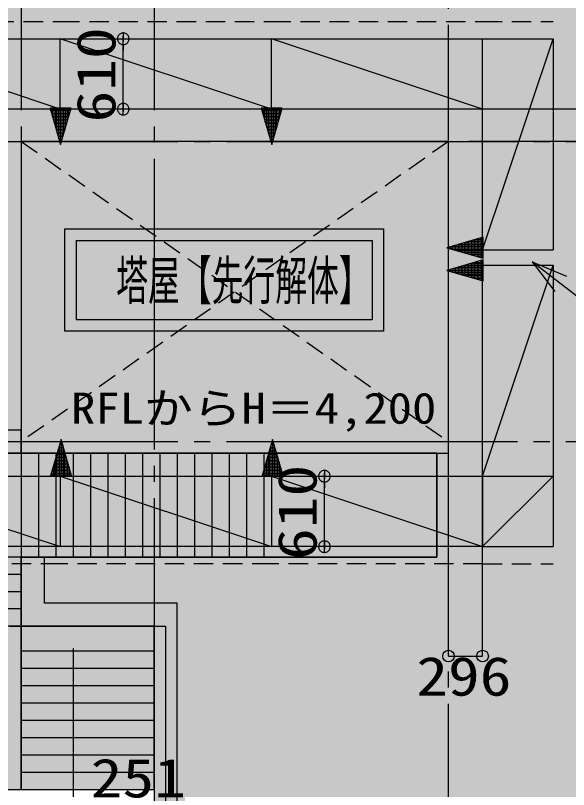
# Model space of a CAD drawing. Units: millimetres, scale not verified. Extents: x -28066 to 28517, y -19778 to 19827.
# Drawn here: x -6240 to -1450, y -4454 to 2252 of the extents above; entities that cross this region are included whole.
import ezdxf
from ezdxf.enums import TextEntityAlignment as Align

# ---------------------------------------------------------------- set-up
doc = ezdxf.new("R2010")
doc.units = ezdxf.units.MM
doc.header["$LTSCALE"] = 140
doc.linetypes.add('DASHED1', pattern=[1.8, 1.2, -0.6])
doc.linetypes.add('LONG_CHAIN', pattern=[21, 18, -1, 1, -1])
for name, color, linetype in [('0-0_単管', 5, 'Continuous'), ('0-1_基準芯', 7, 'Continuous'), ('0-2_板_18', 5, 'Continuous'), ('0-3_64', 1, 'Continuous'), ('0-4_50', 7, 'Continuous'), ('0-9_外形線', 4, 'Continuous'), ('0-A_建て枠', 5, 'Continuous'), ('0-C_板_06', 2, 'Continuous'), ('0-F_ネット', 3, 'DASHED1'), ('1-6_50_SNP', 7, 'Continuous'), ('1-7_0', 7, 'Continuous')]:
    doc.layers.add(name, color=color, linetype=linetype)
doc.styles.add('ＭＳ ゴシック', font='')
doc.styles.get('ＭＳ ゴシック').set_extended_font_data('MS Gothic')

# ---------------------------------------------------------------- blocks, each defined once
blk = doc.blocks.new('_DOT')
at = {"layer": '1-7_0'}
blk.add_line((-0.5, 0), (-1, 0), dxfattribs=at)
for points in [[(0.502, -0.032), (0.496, 0.063), (0.484, 0.124), (0.465, 0.184), (0.438, 0.241), (0.405, 0.294), (0.364, 0.342), (0.319, 0.385), (0.268, 0.422), (0.213, 0.452), (0.155, 0.476), (0.094, 0.491), (0.031, 0.499), (-0.031, 0.499), (-0.094, 0.491), (-0.155, 0.476), (-0.213, 0.452), (-0.268, 0.422), (-0.319, 0.385), (-0.364, 0.342), (-0.405, 0.294), (-0.438, 0.241), (-0.465, 0.184), (-0.484, 0.124), (-0.502, 0.032), (-0.5, 0), (0, 0)], [(-0.502, 0.032), (-0.496, -0.063), (-0.484, -0.124), (-0.465, -0.184), (-0.438, -0.241), (-0.405, -0.294), (-0.364, -0.342), (-0.319, -0.385), (-0.268, -0.422), (-0.213, -0.452), (-0.155, -0.476), (-0.094, -0.491), (-0.031, -0.499), (0.031, -0.499), (0.094, -0.491), (0.155, -0.476), (0.213, -0.452), (0.268, -0.422), (0.319, -0.385), (0.364, -0.342), (0.405, -0.294), (0.438, -0.241), (0.465, -0.184), (0.484, -0.124), (0.502, -0.032), (0.5, 0), (0, 0)]]:
    blk.add_lwpolyline(points, close=True, dxfattribs=at)

msp = doc.modelspace()

# ---------------------------------------------------------------- linework, layer by layer
at = {"layer": '0-0_単管'}
for p, q in [((-1090.5, 1440.2), (-5671.6, 1440.2)), ((-1090.5, 1160.2), (-2309.3, 1160.2))]:
    msp.add_line(p, q, dxfattribs=at)
at = {"layer": '0-0_単管', "color": 7}
for points in [[(310.3, 12260.2), (-7389.7, -4453.7), (-7389.7, 12260.2)], [(310.3, 12260.2), (-5039.7, -4453.7), (-7389.7, -4453.7)], [(310.3, 12260.2), (-5039.7, -6439.8), (-5039.7, -4453.7)], [(-5039.7, -6439.8), (310.3, 12260.2), (310.3, 1260.2)], [(-5039.7, -6439.8), (3010.3, 1260.2), (3010.3, -6439.8)], [(-5039.7, -6439.8), (310.3, 1260.2), (3010.3, 1260.2)]]:
    msp.add_solid(points, dxfattribs=at)
at = {"layer": '0-1_基準芯', "linetype": 'LONG_CHAIN'}
for p, q in [((-6189.7, 15710.9), (-6189.7, -9170.4)), ((-5039.7, 15710.9), (-5039.7, -9170.4)), ((-2489.7, -9170.4), (-2489.7, 15710.9)), ((-16173.1, 1160.2), (10849.6, 1160.2)), ((-16173.1, -1439.8), (10849.6, -1439.8))]:
    msp.add_line(p, q, dxfattribs=at)
at = {"layer": '0-1_基準芯'}
for p, q in [((-6189.7, -1539.8), (-6189.7, -2439.8)), ((-6039.7, -1539.8), (-6039.7, -2439.8)), ((-5889.7, -1539.8), (-5889.7, -2439.8)), ((-5739.7, -1539.8), (-5739.7, -2439.8)), ((-5589.7, -1539.8), (-5589.7, -2439.8)), ((-5439.7, -1539.8), (-5439.7, -2439.8)), ((-5289.7, -1539.8), (-5289.7, -2439.8)), ((-5139.7, -1539.8), (-5139.7, -2439.8)), ((-4989.7, -1539.8), (-4989.7, -2439.8)), ((-4839.7, -1539.8), (-4839.7, -2439.8)), ((-4689.7, -1539.8), (-4689.7, -2439.8)), ((-4539.7, -1539.8), (-4539.7, -2439.8)), ((-4389.7, -1539.8), (-4389.7, -2439.8)), ((-4239.7, -1539.8), (-4239.7, -2439.8)), ((-4089.7, -1539.8), (-4089.7, -2439.8)), ((-6189.7, -2439.8), (-7389.7, -2439.8)), ((-6189.7, -2589.8), (-7389.7, -2589.8)), ((-6189.7, -2739.8), (-7389.7, -2739.8)), ((-6189.7, -2889.8), (-7389.7, -2889.8)), ((-6189.7, -3039.8), (-7389.7, -3039.8)), ((-6189.7, -3253.7), (-5039.7, -3253.7)), ((-6189.7, -3403.7), (-5039.7, -3403.7)), ((-6189.7, -3553.7), (-5039.7, -3553.7)), ((-6189.7, -3703.7), (-5039.7, -3703.7)), ((-6189.7, -3853.7), (-5039.7, -3853.7)), ((-6189.7, -4003.7), (-5039.7, -4003.7)), ((-6189.7, -4153.7), (-5039.7, -4153.7)), ((-6189.7, -4303.7), (-5039.7, -4303.7)), ((-7389.7, -4453.7), (-6189.7, -4453.7)), ((-6189.7, -4453.7), (-5039.7, -4453.7))]:
    msp.add_line(p, q, dxfattribs=at)
for points in [[(-7681, 2050.2), (-2194, 1440.2), (-7681, 1440.2)], [(-2194, 1440.2), (-7681, 2050.2), (-1584, 2050.2)], [(-2194, 1440.2), (-1584, 2050.2), (-1584, 221.2)], [(-2194, 1440.2), (-1584, 221.2), (-2194, 221.2)], [(-2194, -1739.8), (-1584, 89.2), (-1584, -2349.8)], [(-1584, 89.2), (-2194, -1739.8), (-2194, 89.2)], [(-2194, -1739.8), (-7681, -2349.8), (-7681, -1739.8)], [(-2194, -1739.8), (-1584, -2349.8), (-7681, -2349.8)]]:
    msp.add_solid(points, dxfattribs=at)
at = {"layer": '0-1_基準芯', "color": 40}
for points in [[(-1584, 221.2), (-2194, 89.2), (-2194, 221.2)], [(-2194, 89.2), (-1584, 221.2), (-1584, 89.2)]]:
    msp.add_solid(points, dxfattribs=at)
at = {"layer": '0-2_板_18'}
for p, q in [((-7681, 2050.2), (-5852, 2050.2)), ((-5852, 1440.2), (-7681, 2050.2)), ((-5852, 2050.2), (-4023, 2050.2)), ((-4023, 1440.2), (-5852, 2050.2)), ((-5852, 1440.2), (-5852, 2050.2)), ((-5852, 1440.2), (-5852, 2050.2)), ((-4023, 2050.2), (-2194, 2050.2)), ((-2194, 1440.2), (-4023, 2050.2)), ((-4023, 1440.2), (-4023, 2050.2)), ((-4023, 1440.2), (-4023, 2050.2)), ((-2194, 1440.2), (-2194, 2050.2)), ((-2194, 221.2), (-2194, 2050.2)), ((-2194, 221.2), (-1584, 2050.2)), ((-2194, 2050.2), (-1584, 2050.2)), ((-1584, 2050.2), (-1584, 221.2)), ((-5852, 1440.2), (-7681, 1440.2)), ((-4023, 1440.2), (-5852, 1440.2)), ((-2194, 1440.2), (-4023, 1440.2)), ((-2194, 221.2), (-1584, 221.2)), ((-2194, -1739.8), (-2194, 89.2)), ((-2194, -1739.8), (-1584, 89.2)), ((-2194, 89.2), (-1584, 89.2)), ((-1584, 89.2), (-1584, -1739.8)), ((-7681, -1739.8), (-5852, -1739.8)), ((-7681, -1739.8), (-5852, -2349.8)), ((-5852, -1739.8), (-5852, -2349.8)), ((-5852, -1739.8), (-4023, -1739.8)), ((-5852, -1739.8), (-4023, -2349.8)), ((-5852, -1739.8), (-5852, -2349.8)), ((-4023, -1739.8), (-4023, -2349.8)), ((-4023, -1739.8), (-2194, -1739.8)), ((-4023, -1739.8), (-2194, -2349.8)), ((-4023, -1739.8), (-4023, -2349.8)), ((-2194, -1739.8), (-2194, -2349.8)), ((-2194, -1739.8), (-1584, -1739.8)), ((-5852, -2349.8), (-7681, -2349.8)), ((-4023, -2349.8), (-5852, -2349.8)), ((-2194, -2349.8), (-4023, -2349.8))]:
    msp.add_line(p, q, dxfattribs=at)
at = {"layer": '0-3_64'}
for p, q in [((-5935, 1431.4), (-5763.9, 1431.4)), ((-5933.3, 1425.8), (-5933.3, 1450.2)), ((-5919.3, 1377.3), (-5919.3, 1450.2)), ((-5905.3, 1328.8), (-5905.3, 1450.2)), ((-5891.3, 1280.3), (-5891.3, 1450.2)), ((-5877.3, 1231.8), (-5877.3, 1450.2)), ((-5863.3, 1183.3), (-5863.3, 1450.2)), ((-5849.3, 1135.5), (-5849.3, 1450.2)), ((-5835.3, 1184), (-5835.3, 1450.2)), ((-5821.3, 1232.5), (-5821.3, 1450.2)), ((-5807.3, 1281), (-5807.3, 1450.2)), ((-5793.3, 1329.5), (-5793.3, 1450.2)), ((-5779.3, 1378), (-5779.3, 1450.2)), ((-5765.3, 1426.5), (-5765.3, 1450.2)), ((-4105.6, 1431.4), (-3934.6, 1431.4)), ((-4104, 1425.8), (-4104, 1450.2)), ((-4090, 1377.3), (-4090, 1450.2)), ((-4076, 1328.8), (-4076, 1450.2)), ((-4062, 1280.3), (-4062, 1450.2)), ((-4048, 1231.8), (-4048, 1450.2)), ((-4034, 1183.3), (-4034, 1450.2)), ((-4020, 1135.5), (-4020, 1450.2)), ((-4006, 1184), (-4006, 1450.2)), ((-3992, 1232.5), (-3992, 1450.2)), ((-3978, 1281), (-3978, 1450.2)), ((-3964, 1329.5), (-3964, 1450.2)), ((-3950, 1378), (-3950, 1450.2)), ((-3936, 1426.5), (-3936, 1450.2)), ((-5926.9, 1403.4), (-5772, 1403.4)), ((-5918.8, 1375.4), (-5780.1, 1375.4)), ((-5910.7, 1347.4), (-5788.2, 1347.4)), ((-4097.5, 1403.4), (-3942.7, 1403.4)), ((-4089.5, 1375.4), (-3950.8, 1375.4)), ((-4081.4, 1347.4), (-3958.8, 1347.4)), ((-5902.6, 1319.4), (-5796.3, 1319.4)), ((-5894.5, 1291.4), (-5804.3, 1291.4)), ((-4073.3, 1319.4), (-3966.9, 1319.4)), ((-4065.2, 1291.4), (-3975, 1291.4)), ((-5886.5, 1263.4), (-5812.4, 1263.4)), ((-5878.4, 1235.4), (-5820.5, 1235.4)), ((-5870.3, 1207.4), (-5828.6, 1207.4)), ((-4057.1, 1263.4), (-3983.1, 1263.4)), ((-4049, 1235.4), (-3991.2, 1235.4)), ((-4041, 1207.4), (-3999.3, 1207.4)), ((-5862.2, 1179.4), (-5836.7, 1179.4)), ((-5854.1, 1151.4), (-5844.8, 1151.4)), ((-4032.9, 1179.4), (-4007.3, 1179.4)), ((-4024.8, 1151.4), (-4015.4, 1151.4)), ((-2403.3, 268.8), (-2403.3, 210.9)), ((-2375.3, 276.9), (-2375.3, 202.8)), ((-2358.3, 281.8), (-2188.5, 281.8)), ((-2347.3, 285), (-2347.3, 194.8)), ((-2319.3, 293.1), (-2319.3, 186.7)), ((-2309.8, 295.8), (-2188.5, 295.8)), ((-2291.3, 301.1), (-2291.3, 178.6)), ((-2263.3, 309.2), (-2263.3, 170.5)), ((-2261.3, 309.8), (-2188.5, 309.8)), ((-2235.3, 317.3), (-2235.3, 162.4)), ((-2212.8, 323.8), (-2188.5, 323.8)), ((-2207.3, 325.4), (-2207.3, 154.3)), ((-2503.2, 239.8), (-2188.5, 239.8)), ((-2487.3, 244.6), (-2487.3, 235.2)), ((-2459.3, 252.6), (-2459.3, 227.1)), ((-2455.3, 253.8), (-2188.5, 253.8)), ((-2454.7, 225.8), (-2188.5, 225.8)), ((-2431.3, 260.7), (-2431.3, 219)), ((-2406.8, 267.8), (-2188.5, 267.8)), ((-2406.2, 211.8), (-2188.5, 211.8)), ((-2357.7, 197.8), (-2188.5, 197.8)), ((-2309.2, 183.8), (-2188.5, 183.8)), ((-2260.7, 169.8), (-2188.5, 169.8)), ((-2212.2, 155.8), (-2188.5, 155.8)), ((-2406.8, 71.2), (-2188.5, 71.2)), ((-2403.3, 72.3), (-2403.3, 14.4)), ((-2375.3, 80.3), (-2375.3, 6.3)), ((-2358.3, 85.2), (-2188.5, 85.2)), ((-2347.3, 88.4), (-2347.3, -1.8)), ((-2319.3, 96.5), (-2319.3, -9.9)), ((-2309.8, 99.2), (-2188.5, 99.2)), ((-2291.3, 104.6), (-2291.3, -17.9)), ((-2263.3, 112.7), (-2263.3, -26)), ((-2261.3, 113.2), (-2188.5, 113.2)), ((-2235.3, 120.8), (-2235.3, -34.1)), ((-2212.8, 127.2), (-2188.5, 127.2)), ((-2207.3, 128.8), (-2207.3, -42.2)), ((-2503.2, 43.2), (-2188.5, 43.2)), ((-2487.3, 48), (-2487.3, 38.6)), ((-2459.3, 56.1), (-2459.3, 30.6)), ((-2455.3, 57.2), (-2188.5, 57.2)), ((-2454.7, 29.2), (-2188.5, 29.2)), ((-2431.3, 64.2), (-2431.3, 22.5)), ((-2406.2, 15.2), (-2188.5, 15.2)), ((-2357.7, 1.2), (-2188.5, 1.2)), ((-2309.2, -12.8), (-2188.5, -12.8)), ((-2260.7, -26.8), (-2188.5, -26.8)), ((-2212.2, -40.8), (-2188.5, -40.8)), ((-5858.8, -1470.6), (-5858.8, -1736.8)), ((-5831.9, -1466), (-5857.5, -1466)), ((-5840, -1438), (-5849.4, -1438)), ((-5844.8, -1422.1), (-5844.8, -1736.8)), ((-5830.8, -1470), (-5830.8, -1736.8)), ((-4027.4, -1470.6), (-4027.4, -1736.8)), ((-4000.5, -1466), (-4026.1, -1466)), ((-4008.6, -1438), (-4018, -1438)), ((-4013.4, -1422.1), (-4013.4, -1736.8)), ((-3999.4, -1470), (-3999.4, -1736.8)), ((-5815.8, -1522), (-5873.6, -1522)), ((-5872.8, -1519.1), (-5872.8, -1736.8)), ((-5823.8, -1494), (-5865.5, -1494)), ((-5816.8, -1518.5), (-5816.8, -1736.8)), ((-3984.4, -1522), (-4042.2, -1522)), ((-4041.4, -1519.1), (-4041.4, -1736.8)), ((-3992.4, -1494), (-4034.1, -1494)), ((-3985.4, -1518.5), (-3985.4, -1736.8)), ((-5791.5, -1606), (-5897.9, -1606)), ((-5799.6, -1578), (-5889.8, -1578)), ((-5886.8, -1567.6), (-5886.8, -1736.8)), ((-5807.7, -1550), (-5881.7, -1550)), ((-5802.8, -1567), (-5802.8, -1736.8)), ((-3960.1, -1606), (-4066.5, -1606)), ((-3968.2, -1578), (-4058.4, -1578)), ((-4055.4, -1567.6), (-4055.4, -1736.8)), ((-3976.3, -1550), (-4050.3, -1550)), ((-3971.4, -1567), (-3971.4, -1736.8)), ((-5914.8, -1664.6), (-5914.8, -1736.8)), ((-5775.3, -1662), (-5914, -1662)), ((-5783.4, -1634), (-5906, -1634)), ((-5900.8, -1616.1), (-5900.8, -1736.8)), ((-5788.8, -1615.5), (-5788.8, -1736.8)), ((-5774.8, -1664), (-5774.8, -1736.8)), ((-4083.4, -1664.6), (-4083.4, -1736.8)), ((-3943.9, -1662), (-4082.6, -1662)), ((-3952, -1634), (-4074.6, -1634)), ((-4069.4, -1616.1), (-4069.4, -1736.8)), ((-3957.4, -1615.5), (-3957.4, -1736.8)), ((-3943.4, -1664), (-3943.4, -1736.8)), ((-5759.2, -1718), (-5930.2, -1718)), ((-5928.8, -1713.1), (-5928.8, -1736.8)), ((-5767.3, -1690), (-5922.1, -1690)), ((-5760.8, -1712.5), (-5760.8, -1736.8)), ((-3927.8, -1718), (-4098.8, -1718)), ((-4097.4, -1713.1), (-4097.4, -1736.8)), ((-3935.9, -1690), (-4090.7, -1690)), ((-3929.4, -1712.5), (-3929.4, -1736.8))]:
    msp.add_line(p, q, dxfattribs=at)
for points in [[(-5940.4, 1450.2), (-5849.4, 1135.2), (-5758.5, 1450.2)], [(-4111, 1450.2), (-4020.1, 1135.2), (-3929.2, 1450.2)], [(-2188.5, 330.8), (-2503.5, 239.9), (-2188.5, 148.9)], [(-2188.5, 134.3), (-2503.5, 43.3), (-2188.5, -47.6)], [(-5753.8, -1736.8), (-5844.7, -1421.8), (-5935.6, -1736.8)], [(-3922.4, -1736.8), (-4013.3, -1421.8), (-4104.2, -1736.8)]]:
    msp.add_lwpolyline(points, close=True, dxfattribs=at)
at = {"layer": '0-3_64', "color": 41}
for points in [[(-2489.7, 1160.2), (-6189.7, -1539.8), (-6189.7, 1160.2)], [(-6189.7, -1539.8), (-2489.7, 1160.2), (-2489.7, -1539.8)]]:
    msp.add_solid(points, dxfattribs=at)
at = {"layer": '0-4_50', "linetype": 'DASHED1'}
for p, q in [((-2489.7, 1160.2), (-6189.7, -1439.8)), ((-6189.7, 1160.2), (-2489.7, -1439.8))]:
    msp.add_line(p, q, dxfattribs=at)
at = {"layer": '0-4_50'}
for p, q in [((-1763.6, 116.6), (-1466.5, -7.5)), ((-2489.7, -3297.7), (-2489.7, -1323.7)), ((-2194, -3297.7), (-2194, -1523.7)), ((-2489.7, -3297.7), (-2194, -3297.7))]:
    msp.add_line(p, q, dxfattribs=at)
for points in [[(-5811.6, 403.7), (-3052.1, 403.7), (-3052.1, -483.8), (-5811.6, -483.8)], [(-5711.6, 303.7), (-3152.1, 303.7), (-3152.1, -383.8), (-5711.6, -383.8)]]:
    msp.add_lwpolyline(points, close=True, dxfattribs=at)
for points in [[(1897.8, -697.1), (-709.6, -697.1), (-1763.6, 116.6), (-1568.3, -139.4)], [(-5738.8, -3228), (-5738.8, -4666.3), (-6876, -4666.3), (-6876, -2973.8), (-6959.4, -3284.8)]]:
    msp.add_lwpolyline(points, dxfattribs=at)
for centre in [(-2489.7, -3297.7), (-2194, -3297.7)]:
    msp.add_circle(centre, 50.4, dxfattribs=at)
at = {"layer": '0-9_外形線'}
msp.add_line((-6289.7, -3039.8), (-6189.7, -3039.8), dxfattribs=at)
for points in [[(-7389.7, 12260.2), (-7389.7, -1539.8), (-2589.7, -1539.8), (-2589.7, -2439.8), (-6189.7, -2439.8), (-6189.7, -3039.8), (-4939.7, -3039.8), (-4939.7, -4939.8), (3010.3, -4939.8), (3010.3, 1260.2), (310.3, 1260.2), (310.3, 12260.2)], [(-7389.7, 12260.2), (-7389.7, -1539.8), (-2589.7, -1539.8), (-2589.7, -2439.8), (-6189.7, -2439.8), (-6189.7, -3039.8), (-5039.7, -3039.8), (-5039.7, -4939.8), (3010.3, -4939.8), (3010.3, 1260.2), (310.3, 1260.2), (310.3, 12260.2)], [(-6189.7, 1160.2), (-6189.7, -1539.8), (-2489.7, -1539.8), (-2489.7, 1160.2)]]:
    msp.add_lwpolyline(points, close=True, dxfattribs=at)
for points in [[(-7389.7, 12260.2), (-7389.7, -1539.8), (-2589.7, -1539.8), (-2589.7, -2439.8), (-6189.7, -2439.8), (-6189.7, -3039.8), (-5039.7, -3039.8), (-5039.7, -5339.8)], [(-7389.7, 12260.2), (-7389.7, -1539.8), (-6189.7, -1539.8), (-6189.7, -1339.8), (-7189.7, -1339.8), (-7189.7, 12060.2)], [(110.3, 12060.2), (110.3, 1060.2), (2810.3, 1060.2), (2810.3, -4739.8), (-4839.7, -4739.8), (-4839.7, -2839.8), (-5989.7, -2839.8), (-5989.7, -2439.8), (-6189.7, -2439.8), (-6189.7, -3039.8), (-5039.7, -3039.8), (-5039.7, -4939.8), (3010.3, -4939.8), (3010.3, 1260.2), (310.3, 1260.2), (310.3, 12260.2)], [(-5039.7, -4453.7), (-5039.7, -3039.8), (-6189.7, -3039.8), (-6189.7, -2439.8), (-2589.7, -2439.8), (-2589.7, -1539.8), (-7389.7, -1539.8)], [(-5039.7, -4453.7), (-5039.7, -3039.8), (-6189.7, -3039.8), (-6189.7, -2439.8), (-2589.7, -2439.8), (-2589.7, -1539.8), (-7389.7, -1539.8), (-7389.7, -4453.7)], [(-6289.7, -4453.7), (-6189.7, -4453.7), (-6189.7, -3039.8)]]:
    msp.add_lwpolyline(points, dxfattribs=at)
at = {"layer": '0-A_建て枠'}
for p, q in [((-5852, 1440.2), (-5852, 2050.2)), ((-4023, 1440.2), (-4023, 2050.2)), ((-2194, 1440.2), (-2194, 2050.2)), ((-2194, 2050.2), (-1584, 2050.2)), ((-2194, 221.2), (-1584, 221.2)), ((-2194, 89.2), (-1584, 89.2)), ((-5852, -1739.8), (-5852, -2349.8)), ((-4023, -1739.8), (-4023, -2349.8)), ((-2194, -1739.8), (-2194, -2349.8)), ((-2194, -1739.8), (-1584, -1739.8)), ((-2194, -2349.8), (-1584, -2349.8))]:
    msp.add_line(p, q, dxfattribs=at)
at = {"layer": '0-C_板_06'}
for p, q in [((-2194, -2349.8), (-2194, -1739.8)), ((-2194, -2349.8), (-1584, -1739.8)), ((-2194, -1739.8), (-1584, -1739.8)), ((-1584, -1739.8), (-1584, -2349.8)), ((-2194, -2349.8), (-1584, -2349.8))]:
    msp.add_line(p, q, dxfattribs=at)
at = {"layer": '0-F_ネット'}
for p, q in [((-4023, 2200.2), (-2194, 2200.2)), ((-2194, 2200.2), (-1584, 2200.2)), ((-2194, -2499.8), (-1584, -2499.8))]:
    msp.add_line(p, q, dxfattribs=at)
for points in [[(-7681, 2200.2), (-5852, 2200.2), (-4023, 2200.2)], [(-2194, -2499.8), (-4023, -2499.8), (-5852, -2499.8), (-7681, -2499.8)]]:
    msp.add_lwpolyline(points, dxfattribs=at)
at = {"layer": '1-6_50_SNP'}
for p, q in [((-5306.4, 1440.2), (-5306.4, 2050.2)), ((-3563.9, -2349.8), (-3563.9, -1739.8))]:
    msp.add_line(p, q, dxfattribs=at)

# ---------------------------------------------------------------- block references
at = {"layer": '1-6_50_SNP', "xscale": 100.8, "yscale": 100.8}
for p, rotation in [((-5306.4, 2050.2), 90), ((-5306.4, 1440.2), 270), ((-3563.9, -1739.8), 90), ((-3563.9, -2349.8), 270)]:
    msp.add_blockref('_DOT', p, dxfattribs=dict(at, rotation=rotation))

# ---------------------------------------------------------------- texts
at = {"layer": '0-0_単管', "style": 'ＭＳ ゴシック', "width": 1.2}
for s, p in [('296', (-2769, -3741.9)), ('251', (-5588.5, -4623.3))]:
    msp.add_text(s, height=336.7, dxfattribs=at).set_placement(p, align=Align.BOTTOM_LEFT)
at = {"layer": '0-4_50', "style": 'ＭＳ ゴシック'}
for s, height, width, p in [('塔屋【先行解体】', 336.7, 0.6, (-5367.9, -312.3)), ('RFLからH＝4,200', 269.4, 1.15, (-5759.3, -1365.4))]:
    msp.add_text(s, height=height, dxfattribs=dict(at, width=width)).set_placement(p, align=Align.BOTTOM_LEFT)
at = {"layer": '1-6_50_SNP', "style": 'ＭＳ ゴシック', "width": 1.2}
for p in [(-5273.1, 1325.2), (-3530.7, -2464.8)]:
    msp.add_text('610', height=336.7, rotation=90, dxfattribs=at).set_placement(p, align=Align.BOTTOM_LEFT)

doc.saveas('drawing.dxf')
